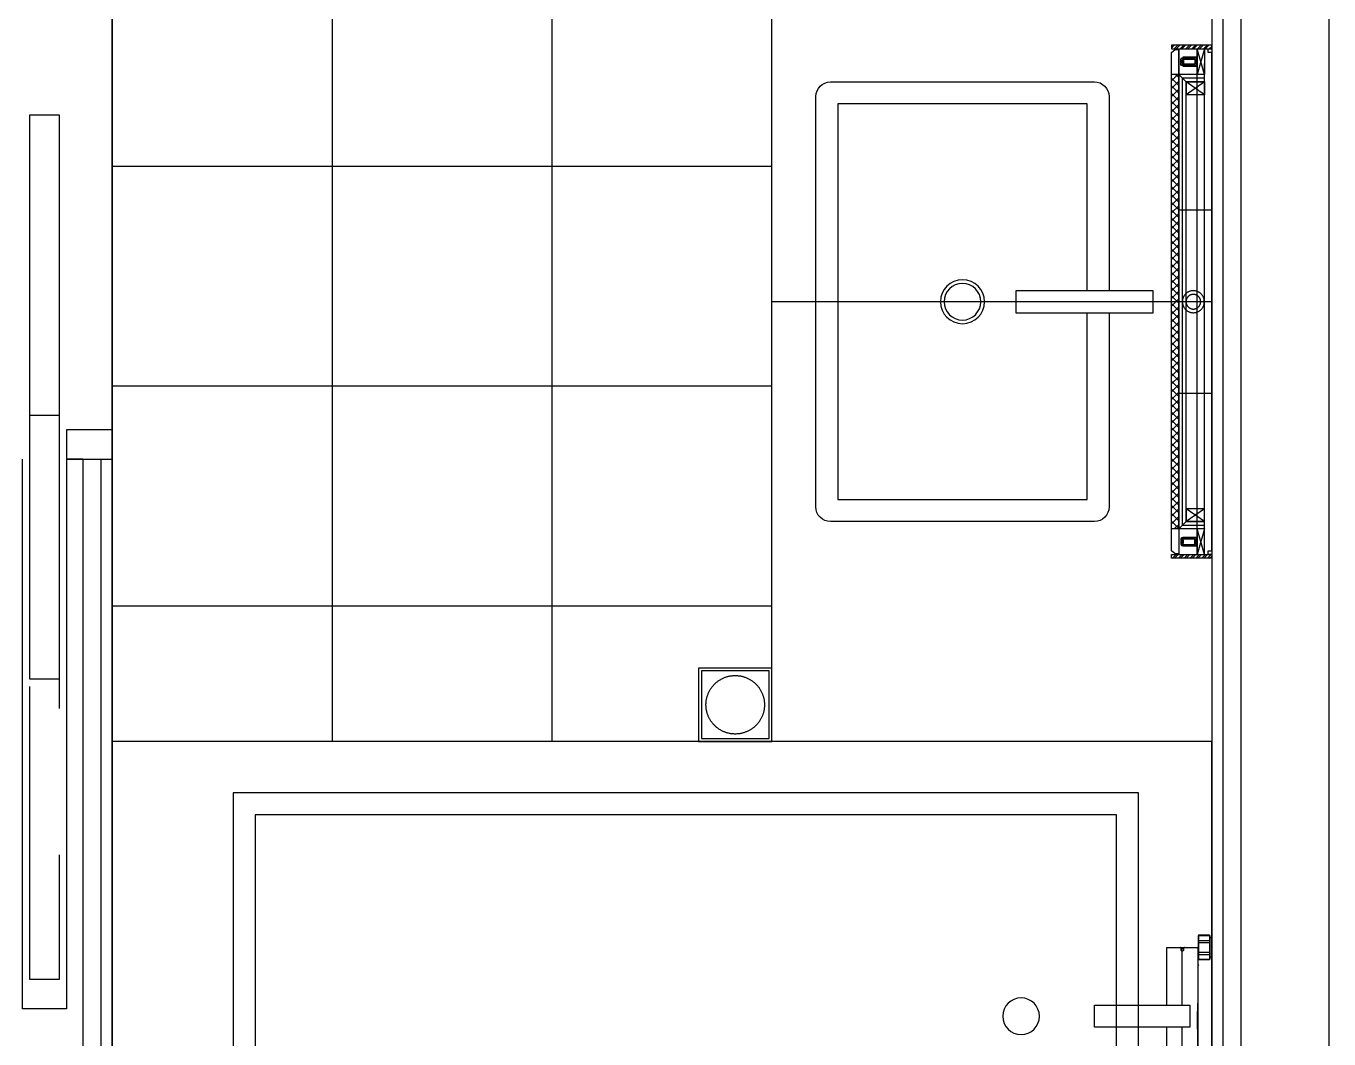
# Model space of a CAD drawing. Header units: millimetres. Extents: x 10000 to 302800, y 6800 to 229018.
# Drawn here: x 184251 to 186028, y 35861 to 37244 of the extents above; entities that cross this region are included whole.
import ezdxf

# ---------------------------------------------------------------- set-up
doc = ezdxf.new("R2010")
doc.units = ezdxf.units.MM
doc.header["$LTSCALE"] = 400
doc.header["$MEASUREMENT"] = 0
doc.linetypes.add('X-ROOM TYPE-SR-2Bay_2$0$HID', pattern=[1.5, 1, -0.5])
doc.linetypes.add('X-ROOM TYPE-SR-2Bay_2$0$HIDDEN', pattern=[0.375, 0.25, -0.125])
doc.layers.get('0').update_dxf_attribs({"linetype": 'CONTINUOUS'})
for name, color, linetype in [('A-TXT1', 3, 'CONTINUOUS'), ('X-ROOM TYPE-SR-2Bay_2$0$.WA_Built-in', 252, 'CONTINUOUS'), ('X-ROOM TYPE-SR-2Bay_2$0$.WA_Built-in_Lower', 252, 'CONTINUOUS'), ('X-ROOM TYPE-SR-2Bay_2$0$.WA_Floor-Fin', 252, 'CONTINUOUS'), ('X-ROOM TYPE-SR-2Bay_2$0$.WA_Framing', 252, 'CONTINUOUS'), ('X-ROOM TYPE-SR-2Bay_2$0$.WA_Light', 252, 'CONTINUOUS'), ('X-ROOM TYPE-SR-2Bay_2$0$.WA_M ETAL', 252, 'CONTINUOUS'), ('X-ROOM TYPE-SR-2Bay_2$0$.WA_Sani', 252, 'CONTINUOUS'), ('X-ROOM TYPE-SR-2Bay_2$0$.WA_Sani-Fix', 252, 'CONTINUOUS'), ('X-ROOM TYPE-SR-2Bay_2$0$.WA_SANIDRAIN', 252, 'CONTINUOUS'), ('X-ROOM TYPE-SR-2Bay_2$0$.WA_Wall-Finish', 252, 'CONTINUOUS'), ('X-ROOM TYPE-SR-2Bay_2$0$A-WALD', 7, 'CONTINUOUS'), ('X-ROOM TYPE-SR-2Bay_2$0$X-ROOM TYPE-SR-2bay_1$0$.WA_Sani-Fix', 252, 'CONTINUOUS'), ('X-ROOM TYPE-SR-2Bay_2$0$X-ROOM TYPE-SR-2bay_1$0$X-ROOM TYPE-SR-1.3+1.7Bay$0$__Door-bomba', 252, 'CONTINUOUS')]:
    doc.layers.add(name, color=color, linetype=linetype)

# ---------------------------------------------------------------- blocks, each defined once
blk = doc.blocks.new('X-ROOM TYPE-SR-2Bay_2$0$A$C1701355A')
at = {"layer": 'X-ROOM TYPE-SR-2Bay_2$0$.WA_Light', "linetype": 'X-ROOM TYPE-SR-2Bay_2$0$HIDDEN', "ltscale": 10}
for points in [[(-29.5, -5.6), (-12.1, 11.7), (-2.9, 2.5), (-20.4, -14.9), (-22.4, -14.3), (-28.5, -8.3), (-29.5, -5.6)], [(-18.1, -14.2), (-1, 2.9), (-11.8, 13.8), (-28.8, -3.2)], [(-27.3, -6.2), (-12, 9.1), (-5.8, 2.9), (-21.2, -12.3)], [(-29.5, -5.6), (-27.3, -6.2), (-21.2, -12.3), (-20.3, -14.8)], [(-16, -7.2), (-14.3, -8.9)], [(-8.7, 0), (-7.1, -1.7)]]:
    blk.add_lwpolyline(points, dxfattribs=at)
blk.add_lwpolyline([(-22.3, -11.2), (-26, -7.5), (-24.6, -6.1), (-20.9, -9.8)], close=True, dxfattribs=at)
blk = doc.blocks.new('X-ROOM TYPE-SR-2Bay_2$0$A$C61A5519C')
at = {"layer": 'X-ROOM TYPE-SR-2Bay_2$0$.WA_Light', "linetype": 'X-ROOM TYPE-SR-2Bay_2$0$HIDDEN', "ltscale": 10, "rotation": 44.99999999999411}
blk.add_blockref('X-ROOM TYPE-SR-2Bay_2$0$A$C1701355A', (6.3, 9.1), dxfattribs=at)
blk = doc.blocks.new('X-ROOM TYPE-SR-2Bay_2$0$mr')
at = {"layer": 'X-ROOM TYPE-SR-2Bay_2$0$.WA_M ETAL'}
h = blk.add_hatch(dxfattribs=at)
h.set_pattern_fill('ANSI32', color=256, scale=15, angle=-90)
h.set_pattern_definition([(315, (-23359.6275, 437694.648), (3.977475644, 3.977475644), []), (315, (-23359.6275, 437691.996), (3.977475644, 3.977475644), [])])
h.paths.add_polyline_path([(-55, 350), (-55, 345), (0, 345), (0, 350)])
h = blk.add_hatch(dxfattribs=at)
h.set_pattern_fill('NET', color=256, scale=60, angle=-45)
h.set_pattern_definition([(315, (2329112.2085, 3855536.917), (5.303300859, 5.303300859), []), (45, (2329112.2085, 3855536.917), (-5.303300859, 5.303300859), [])])
h.paths.add_polyline_path([(-45, 310), (-55, 310), (-55, -310), (-45, -310)])
h = blk.add_hatch(dxfattribs=at)
h.set_pattern_fill('ANSI32', color=256, scale=15, angle=-90)
h.set_pattern_definition([(315, (-23359.6275, 437574.648), (3.977475644, 3.977475644), []), (315, (-23359.6275, 437571.996), (3.977475644, 3.977475644), [])])
h.paths.add_polyline_path([(-55, -350), (-55, -345), (0, -345), (0, -350)])
at = {"layer": 'X-ROOM TYPE-SR-2Bay_2$0$.WA_Framing', "linetype": 'X-ROOM TYPE-SR-2Bay_2$0$HIDDEN', "ltscale": 20}
for p, q in [((-10, 345), (-20, 310)), ((-10, 310), (-20, 345)), ((-35, 300), (-35, 282.5)), ((-10, 300), (-35, 282.5)), ((-10, 282.5), (-35, 300)), ((-35, -300), (-35, -282.5)), ((-10, -300), (-35, -282.5)), ((-10, -282.5), (-35, -300)), ((-20, -345), (-20, -310)), ((-10, -345), (-20, -310)), ((-10, -310), (-20, -345))]:
    blk.add_line(p, q, dxfattribs=at)
at = {"layer": 'X-ROOM TYPE-SR-2Bay_2$0$.WA_Framing', "ltscale": 20}
for p, q in [((-35, 300), (-45, 310)), ((-40, 305), (-40, -305)), ((-40, 305), (-10, 305)), ((-35, -300), (-45, -310)), ((-10, -305), (-40, -305))]:
    blk.add_line(p, q, dxfattribs=at)
at = {"layer": 'X-ROOM TYPE-SR-2Bay_2$0$.WA_Framing', "linetype": 'X-ROOM TYPE-SR-2Bay_2$0$HIDDEN', "ltscale": 20}
for points in [[(-10, 345), (-10, 310), (-20, 310), (-20, 345)], [(-10, 300), (-10, 282.5), (-35, 282.5), (-35, 300)], [(-10, -300), (-10, -282.5), (-35, -282.5), (-35, -300)], [(-10, -345), (-10, -310), (-20, -310), (-20, -345)]]:
    blk.add_lwpolyline(points, close=True, dxfattribs=at)
at = {"layer": 'X-ROOM TYPE-SR-2Bay_2$0$.WA_M ETAL'}
for p, q in [((-45, 310), (-55, 310)), ((-45, -310), (-55, -310))]:
    blk.add_line(p, q, dxfattribs=at)
for points in [[(-55, 350), (-55, 345), (0, 345), (0, 350)], [(-50, 344), (-55, 340), (-55, -340), (-50, -344), (-45, -344), (-45, 344)], [(-55, -350), (-55, -345), (0, -345), (0, -350)]]:
    blk.add_lwpolyline(points, close=True, dxfattribs=at)
at = {"layer": 'X-ROOM TYPE-SR-2Bay_2$0$.WA_M ETAL', "linetype": 'X-ROOM TYPE-SR-2Bay_2$0$HIDDEN', "ltscale": 50}
for points in [[(-45, 125), (0, 125)], [(0, -125), (-45, -125)]]:
    blk.add_lwpolyline(points, dxfattribs=at)
at = {"layer": 'X-ROOM TYPE-SR-2Bay_2$0$.WA_Wall-Finish'}
for p, q in [((-20, 345), (-20, 310)), ((-20, 345), (-20, 310)), ((-10, 345), (-10, -325)), ((0, 340), (0, -340)), ((-10, 310), (-45, 310)), ((-45, 310), (-45, -344)), ((-10, 300), (-35, 300)), ((-35, 300), (-35, -300)), ((-10, -300), (-35, -300)), ((-10, -310), (-45, -310)), ((-20, -310), (-20, -345))]:
    blk.add_line(p, q, dxfattribs=at)
for points in [[(0, 345), (-5, 345), (-5, 340), (0, 340)], [(0, -340), (-5, -340), (-5, -345), (0, -345)]]:
    blk.add_lwpolyline(points, dxfattribs=at)
at = {"layer": 'X-ROOM TYPE-SR-2Bay_2$0$.WA_Built-in', "yscale": 0.7999999999999988, "rotation": 270}
for p, xscale, zscale in [((-28.4, 324.2), 0.7999999999999988, 0.7999999999999988), ((-28.4, -324.2), -0.7999999999999988, 0.7999999999999989)]:
    blk.add_blockref('X-ROOM TYPE-SR-2Bay_2$0$A$C61A5519C', p, dxfattribs=dict(at, xscale=xscale, zscale=zscale))
blk = doc.blocks.new('X-ROOM TYPE-SR-2Bay_2$0$A$C1CB516A0')
at = {"layer": 'X-ROOM TYPE-SR-2Bay_2$0$.WA_Built-in', "linetype": 'X-ROOM TYPE-SR-2Bay_2$0$HIDDEN', "ltscale": 50}
blk.add_lwpolyline([(13.5, 35, -0.000893), (14.5, 35), (695, 35)], format="xyb", dxfattribs=at)
at = {"layer": 'X-ROOM TYPE-SR-2Bay_2$0$.WA_M ETAL', "linetype": 'X-ROOM TYPE-SR-2Bay_2$0$HIDDEN', "ltscale": 25}
for radius in [15, 10]:
    blk.add_circle((350, 30), radius, dxfattribs=at)
at = {"layer": 'X-ROOM TYPE-SR-2Bay_2$0$.WA_Sani', "rotation": 90}
blk.add_blockref('X-ROOM TYPE-SR-2Bay_2$0$mr', (350, 55), dxfattribs=at)
blk = doc.blocks.new('X-ROOM TYPE-SR-2Bay_2$0$wash basin')
at = {"layer": 'X-ROOM TYPE-SR-2Bay_2$0$.WA_Sani-Fix', "ltscale": 250}
blk.add_lwpolyline([(-15, 332.9), (-15, 520), (15, 520), (15, 332.9)], close=True, dxfattribs=at)
blk.add_lwpolyline([(-15, 460), (-280, 460, 0.414213), (-300, 440), (-300, 80, 0.414214), (-280, 60), (280, 60, 0.414213), (300, 80), (300, 440, 0.414214), (280, 460), (15, 460)], format="xyb", dxfattribs=at)
blk.add_lwpolyline([(15, 430), (270, 430), (270, 90), (-270, 90), (-270, 430), (-15, 430)], dxfattribs=at)
for radius in [30, 25]:
    blk.add_circle((0, 260), radius, dxfattribs=at)
at = {"layer": 'X-ROOM TYPE-SR-2Bay_2$0$X-ROOM TYPE-SR-2bay_1$0$.WA_Sani-Fix', "ltscale": 250}
blk.add_line((0, 600), (0, 0), dxfattribs=at)
blk = doc.blocks.new('X-ROOM TYPE-SR-2Bay_2$0$X-ROOM TYPE-SR-2bay_1$0$A$Cb303d7f0')
at = {"layer": 'X-ROOM TYPE-SR-2Bay_2$0$.WA_Sani-Fix', "ltscale": 250}
for p, q in [((0.1, 482.1), (0, 482.1)), ((0, 482.1), (2.4, 482.1)), ((0, 482.1), (0, 482.1)), ((0.1, 455.8), (0.1, 482.1)), ((2.4, 484.9), (2.9, 485.4)), ((2.9, 485.3), (2.4, 484.8)), ((2.4, 484.9), (2.4, 453)), ((2.9, 485.4), (2.9, 452.5)), ((2.9, 485.4), (17.9, 485.4)), ((17.9, 485.3), (2.9, 485.3)), ((17.9, 485.4), (18.4, 484.9)), ((17.9, 485.4), (17.9, 452.5)), ((18.4, 484.8), (17.9, 485.3)), ((18.4, 484.9), (18.4, 453)), ((2.4, 478.1), (2.9, 478.5)), ((2.4, 475.6), (2.9, 475.7)), ((2.4, 462.3), (2.9, 462.2)), ((17.9, 478.5), (2.9, 478.5)), ((17.9, 475.7), (2.9, 475.7)), ((17.9, 462.2), (2.9, 462.2)), ((18.4, 478.1), (17.9, 478.5)), ((18.4, 475.6), (17.9, 475.7)), ((18.4, 462.3), (17.9, 462.2)), ((61.3, 469), (19.1, 469)), ((19.1, 469), (19.1, 468.5)), ((19.1, 469), (19.1, 468.5)), ((19.1, 468.6), (19.1, 468.6)), ((19.1, 468.5), (19.1, 281.5)), ((37.4, 469), (37.4, 469)), ((37.4, 469), (37.5, 468.9)), ((37.5, 468.9), (37.5, 469)), ((37.5, 468.9), (37.8, 468.9)), ((37.5, 468.9), (37.5, 468.9)), ((37.8, 468.9), (37.8, 468)), ((42.6, 468), (37.8, 468)), ((39.4, 469), (39.4, 468)), ((40.2, 467.2), (40.2, 468)), ((40.2, 390), (40.2, 463.8)), ((41, 469), (41, 468)), ((42.6, 468.9), (42.9, 468.9)), ((42.6, 468.9), (42.6, 468)), ((42.9, 469), (42.9, 469)), ((42.9, 469), (42.9, 468.9)), ((42.9, 468.9), (43, 468.9)), ((43, 468.9), (43, 469)), ((43, 469), (43, 469)), ((61.3, 469), (61.3, 468.5)), ((61.3, 469), (61.3, 468.5)), ((61.3, 390), (61.3, 468.5)), ((0.1, 455.8), (0, 455.7)), ((0, 455.7), (2.4, 455.7)), ((0, 455.7), (0, 455.7)), ((2.4, 459.7), (2.9, 459.3)), ((2.4, 453), (2.9, 452.5)), ((2.4, 453), (2.9, 452.5)), ((17.9, 459.3), (2.9, 459.3)), ((17.9, 452.5), (2.9, 452.5)), ((2.9, 452.5), (17.9, 452.5)), ((18.4, 459.7), (17.9, 459.3)), ((17.9, 452.5), (18.4, 453)), ((17.9, 452.5), (18.4, 453)), ((19.1, 445.6), (17.9, 444.4)), ((17.9, 444.4), (19.1, 443.2)), ((19.1, 458.5), (18.4, 458.5)), ((40.2, 286.2), (40.2, 360)), ((61.3, 281.5), (61.3, 360)), ((19.1, 304.8), (17.9, 303.6)), ((19.1, 302.4), (17.9, 303.6)), ((0.1, 294.2), (0, 294.3)), ((0, 294.3), (2.4, 294.3)), ((0, 294.3), (0, 294.3)), ((0.1, 294.2), (0.1, 267.9)), ((2.4, 297), (2.9, 297.5)), ((2.4, 297), (2.9, 297.5)), ((2.4, 265.1), (2.4, 297)), ((2.4, 290.3), (2.9, 290.7)), ((2.4, 287.7), (2.9, 287.8)), ((2.9, 264.6), (2.9, 297.5)), ((17.9, 297.5), (2.9, 297.5)), ((2.9, 297.5), (17.9, 297.5)), ((17.9, 290.7), (2.9, 290.7)), ((17.9, 287.8), (2.9, 287.8)), ((17.9, 264.6), (17.9, 297.5)), ((17.9, 297.5), (18.4, 297)), ((17.9, 297.5), (18.4, 297)), ((18.4, 290.3), (17.9, 290.7)), ((18.4, 287.7), (17.9, 287.8)), ((18.4, 265.1), (18.4, 297)), ((19.1, 291.5), (18.4, 291.5)), ((0.1, 267.9), (0, 267.9)), ((0, 267.9), (2.4, 267.9)), ((0, 267.9), (0, 267.9)), ((2.4, 274.4), (2.9, 274.3)), ((2.4, 271.9), (2.9, 271.5)), ((17.9, 274.3), (2.9, 274.3)), ((17.9, 271.5), (2.9, 271.5)), ((18.4, 274.4), (17.9, 274.3)), ((18.4, 271.9), (17.9, 271.5)), ((61.2, 281), (19.2, 281)), ((27.3, 281.2), (27.2, 281.2)), ((37.4, 281.1), (37.4, 281)), ((37.5, 281.1), (37.4, 281.1)), ((40.2, 281), (37.5, 281.1)), ((37.5, 281), (37.5, 281.1)), ((37.5, 281.1), (37.5, 281.1)), ((37.5, 281), (37.5, 281)), ((40.2, 281), (40.2, 282.7)), ((42.9, 281.1), (40.2, 281)), ((40.2, 281), (40.2, 281)), ((43, 281.1), (42.9, 281.1)), ((42.9, 281.1), (42.9, 281.1)), ((42.9, 281.1), (42.9, 281)), ((43, 281), (43, 281.1)), ((43, 281), (43, 281)), ((53.3, 281.2), (53.1, 281.2)), ((2.9, 264.7), (2.4, 265.2)), ((2.4, 265.1), (2.9, 264.6)), ((17.9, 264.7), (2.9, 264.7)), ((2.9, 264.6), (17.9, 264.6)), ((18.4, 265.2), (17.9, 264.7)), ((17.9, 264.6), (18.4, 265.1))]:
    blk.add_line(p, q, dxfattribs=at)
blk.add_lwpolyline([(1500.1, 0), (0.1, 0), (0.1, 750), (1500.1, 750), (1500.1, 0)], dxfattribs=at)
for points in [[(1335.1, 680), (1335.1, 75), (100.1, 75), (100.1, 680)], [(1305.1, 650), (1305.1, 105), (130.1, 105), (130.1, 650)], [(30, 360), (160, 360), (160, 390), (30, 390)]]:
    blk.add_lwpolyline(points, close=True, dxfattribs=at)
for centre, radius in [((40.2, 465.5), 1.3), ((260.1, 375), 25), ((40.2, 284.5), 1.3)]:
    blk.add_circle(centre, radius, dxfattribs=at)
for centre, start, end in [((59.3, 468.5), 0, 3.3367), ((21.1, 281.5), 180, 195.3918)]:
    blk.add_arc(centre, 2, start, end, dxfattribs=at)
for points, knots in [([(19.8, 469), (19.7, 469), (19.7, 469), (19.6, 469), (19.5, 469), (19.5, 468.9), (19.4, 468.9), (19.4, 468.9), (19.3, 468.9), (19.3, 468.9), (19.3, 468.9), (19.3, 468.8), (19.2, 468.8), (19.2, 468.8), (19.2, 468.8), (19.2, 468.8), (19.2, 468.8), (19.2, 468.8), (19.2, 468.8), (19.2, 468.7), (19.1, 468.7), (19.1, 468.7), (19.1, 468.7), (19.1, 468.7), (19.1, 468.7), (19.1, 468.6), (19.1, 468.6), (19.1, 468.6)], [0, 0, 0, 0, 0.0866325, 0.1633608, 0.2311611, 0.2909686, 0.3436484, 0.3899998, 0.4307608, 0.4666085, 0.4981597, 0.5259888, 0.5506554, 0.5726583, 0.5924328, 0.6103575, 0.6267612, 0.6419303, 0.6561173, 0.6695449, 0.6823696, 0.6946929, 0.7065976, 0.7294207, 0.7513152, 0.7726837, 0.793902, 0.793902, 0.793902, 0.793902]), ([(19.1, 468.6), (19.1, 468.6), (19.1, 468.6), (19.1, 468.5), (19.1, 468.5)], [0, 0, 0, 0, 0.0584614, 0.1164704, 0.1164704, 0.1164704, 0.1164704]), ([(19.1, 468.5), (19.1, 457.9), (19.1, 437.6), (19.1, 408.6), (19.2, 390.2), (19.4, 381.5)], [0, 0, 0, 0, 31.864203, 60.930077, 87.033705, 87.033705, 87.033705, 87.033705]), ([(37.4, 469), (36.2, 468.9), (33.8, 468.9), (30.4, 468.8), (27.3, 468.8), (24.6, 468.7), (22.4, 468.6), (20.7, 468.7), (19.7, 468.5), (19.3, 468.6), (19.2, 468.6)], [0, 0, 0, 0, 3.647384, 7.111085, 10.272064, 13.020797, 15.264549, 16.92805, 17.955406, 18.189779, 18.189779, 18.189779, 18.189779]), ([(37.8, 468.9), (37.8, 468.9), (37.8, 469), (37.8, 469), (37.8, 469)], [0, 0, 0, 0, 0.03296022, 0.06527932, 0.06527932, 0.06527932, 0.06527932]), ([(40.2, 467.2), (40, 467.2), (39.6, 467.2), (39.1, 466.8), (38.7, 466.4), (38.5, 465.8), (38.5, 465.2), (38.7, 464.6), (39.1, 464.2), (39.6, 463.8), (40, 463.8), (40.2, 463.8)], [0, 0, 0, 0, 0.596081, 1.192099, 1.787989, 2.383764, 2.979488, 3.575246, 4.171106, 4.767086, 5.363145, 5.363145, 5.363145, 5.363145]), ([(40.2, 463.8), (40.4, 463.8), (40.8, 463.8), (41.3, 464.2), (41.7, 464.6), (41.9, 465.2), (41.9, 465.8), (41.7, 466.4), (41.3, 466.8), (40.8, 467.2), (40.4, 467.2), (40.2, 467.2)], [0, 0, 0, 0, 0.596081, 1.192099, 1.787989, 2.383764, 2.979488, 3.575246, 4.171106, 4.767086, 5.363145, 5.363145, 5.363145, 5.363145]), ([(61.2, 468.6), (61.1, 468.6), (60.7, 468.5), (59.7, 468.7), (58.1, 468.6), (55.9, 468.7), (53.1, 468.8), (50, 468.8), (46.6, 468.9), (44.2, 468.9), (43, 469)], [0, 0, 0, 0, 0.234373, 1.261729, 2.92523, 5.168982, 7.917714, 11.078693, 14.542395, 18.189779, 18.189779, 18.189779, 18.189779]), ([(61, 468.9), (61, 468.9), (61, 468.9), (60.9, 469), (60.8, 469), (60.8, 469), (60.7, 469), (60.7, 469)], [0, 0, 0, 0, 0.0535902, 0.1145196, 0.1836841, 0.26205, 0.3506713, 0.3506713, 0.3506713, 0.3506713]), ([(61.3, 468.8), (61.3, 468.8), (61.3, 468.8), (61.2, 468.8), (61.2, 468.8), (61.2, 468.8), (61.2, 468.8), (61.2, 468.9), (61.1, 468.9), (61.1, 468.9), (61.1, 468.9), (61.1, 468.9)], [0, 0, 0, 0, 0.0170271, 0.0354713, 0.0556848, 0.0780702, 0.1030885, 0.1312662, 0.1631967, 0.1995095, 0.2408535, 0.2408535, 0.2408535, 0.2408535]), ([(61.2, 390), (61.2, 395.9), (61.3, 411.4), (61.3, 437.6), (61.3, 457.9), (61.3, 468.5)], [8.533766, 8.533766, 8.533766, 8.533766, 26.103627, 55.169502, 87.033706, 87.033706, 87.033706, 87.033706]), ([(61.3, 468.6), (61.3, 468.6), (61.3, 468.6), (61.3, 468.6), (61.3, 468.7), (61.3, 468.7), (61.3, 468.7), (61.3, 468.7), (61.3, 468.7), (61.3, 468.7), (61.3, 468.7), (61.3, 468.7), (61.3, 468.8), (61.3, 468.8), (61.3, 468.8)], [0, 0, 0, 0, 0.0138195, 0.0272366, 0.0404187, 0.0534882, 0.0665439, 0.079683, 0.0929976, 0.1065828, 0.1205432, 0.1349973, 0.150084, 0.166006, 0.166006, 0.166006, 0.166006]), ([(19.1, 381.3), (19.1, 381.4), (19.2, 381.4), (19.3, 381.4), (19.3, 381.5), (19.4, 381.5)], [0, 0, 0, 0, 0.0540681, 0.1539822, 0.3064699, 0.3064699, 0.3064699, 0.3064699]), ([(19.4, 368.5), (19.4, 369.9), (19.4, 372.6), (19.4, 377), (19.4, 379.9), (19.4, 381.5)], [0, 0, 0, 0, 3.972468, 8.356626, 12.934128, 12.934128, 12.934128, 12.934128]), ([(19.4, 368.5), (19.3, 368.5), (19.3, 368.6), (19.2, 368.6), (19.1, 368.6), (19.1, 368.7)], [0, 0, 0, 0, 0.1524879, 0.2524019, 0.30647, 0.30647, 0.30647, 0.30647]), ([(19.1, 281.5), (19.1, 292.1), (19.1, 312.4), (19.1, 341.4), (19.2, 359.8), (19.4, 368.5)], [0, 0, 0, 0, 31.839941, 60.917528, 87.033707, 87.033707, 87.033707, 87.033707]), ([(61.3, 281.5), (61.3, 292.1), (61.3, 312.4), (61.3, 338.6), (61.2, 354.1), (61.2, 360)], [0, 0, 0, 0, 31.864206, 60.930082, 78.499943, 78.499943, 78.499943, 78.499943]), ([(40.2, 282.7), (40, 282.7), (39.6, 282.8), (39.1, 283.1), (38.7, 283.6), (38.5, 284.2), (38.5, 284.8), (38.7, 285.3), (39.1, 285.8), (39.6, 286.1), (40, 286.2), (40.2, 286.2)], [0, 0, 0, 0, 0.596081, 1.192099, 1.787989, 2.383764, 2.979488, 3.575246, 4.171106, 4.767086, 5.363145, 5.363145, 5.363145, 5.363145]), ([(40.2, 286.2), (40.4, 286.2), (40.8, 286.1), (41.3, 285.8), (41.7, 285.3), (41.9, 284.8), (41.9, 284.2), (41.7, 283.6), (41.3, 283.1), (40.8, 282.8), (40.4, 282.7), (40.2, 282.7)], [0, 0, 0, 0, 0.596081, 1.192099, 1.787989, 2.383764, 2.979488, 3.575246, 4.171106, 4.767086, 5.363145, 5.363145, 5.363145, 5.363145]), ([(27.2, 281.2), (26.2, 281.2), (24.6, 281.3), (22.4, 281.4), (20.6, 281.3), (19.8, 281.5), (19.2, 281.4), (19.1, 281.5)], [0, 0, 0, 0, 2.748761, 4.992542, 6.65606, 7.683409, 8.042773, 8.042773, 8.042773, 8.042773]), ([(37.4, 281.1), (36.2, 281.1), (33.8, 281.1), (31.3, 281.1), (29.9, 281.2), (29.7, 281.2)], [0, 0, 0, 0, 3.647378, 7.111, 7.700546, 7.700546, 7.700546, 7.700546]), ([(50.7, 281.2), (50.5, 281.2), (49.2, 281.1), (46.6, 281.1), (44.2, 281.1), (43, 281.1)], [0, 0, 0, 0, 0.589545, 4.053167, 7.700546, 7.700546, 7.700546, 7.700546]), ([(61.3, 281.5), (61.3, 281.4), (60.6, 281.5), (59.8, 281.3), (58.1, 281.4), (55.9, 281.3), (54.2, 281.2), (53.3, 281.2)], [0, 0, 0, 0, 0.359364, 1.386712, 3.05023, 5.294011, 8.042772, 8.042772, 8.042772, 8.042772]), ([(61.2, 281), (61.3, 281.1), (61.3, 281.2), (61.3, 281.4), (61.3, 281.5)], [0, 0, 0, 0, 0.2684687, 0.5368718, 0.5368718, 0.5368718, 0.5368718])]:
    blk.add_open_spline(points, degree=3, knots=knots, dxfattribs=at)
for points in [[(19.2, 468.5), (19.1, 468.5), (19.1, 468.5), (19.1, 468.5)], [(19.2, 468.6), (19.2, 468.6), (19.2, 468.6), (19.2, 468.5)], [(42.6, 469), (42.6, 469), (42.6, 469), (42.6, 469)], [(42.6, 469), (42.6, 469), (42.6, 468.9), (42.6, 468.9)], [(61.1, 468.9), (61.1, 468.9), (61, 468.9), (61, 468.9)], [(61.3, 468.5), (61.3, 468.6), (61.2, 468.6), (61.2, 468.6)], [(61.3, 468.5), (61.3, 468.5), (61.3, 468.5), (61.3, 468.5)], [(29.7, 281.2), (28.9, 281.2), (28.1, 281.2), (27.3, 281.2)], [(53.1, 281.2), (52.3, 281.2), (51.5, 281.2), (50.7, 281.2)]]:
    blk.add_open_spline(points, degree=3, dxfattribs=at)
blk = doc.blocks.new('X-ROOM TYPE-SR-2Bay_2$0$A$C025413A3')
at = {"layer": 'X-ROOM TYPE-SR-2Bay_2$0$.WA_SANIDRAIN', "color": 8, "linetype": 'X-ROOM TYPE-SR-2Bay_2$0$HIDDEN', "ltscale": 100, "elevation": 0}
for points in [[(0, 0), (100, 0), (100, 100), (0, 100)], [(3.8, 3.8), (96.2, 3.8), (96.2, 96.1), (3.8, 96.1)]]:
    blk.add_lwpolyline(points, close=True, dxfattribs=at)
at = {"layer": 'X-ROOM TYPE-SR-2Bay_2$0$.WA_SANIDRAIN', "color": 8, "linetype": 'X-ROOM TYPE-SR-2Bay_2$0$HIDDEN', "ltscale": 100}
blk.add_circle((49.9, 50, 0), 39.9, dxfattribs=at)
blk = doc.blocks.new('X-ROOM TYPE-SR-2Bay_2')
at = {"linetype": 'X-ROOM TYPE-SR-2Bay_2$0$HID'}
blk.add_lwpolyline([(230521.3, 50206.1), (230521.3, 49436.1), (230481.3, 49436.1), (230481.3, 50206.1)], close=True, dxfattribs=at)
at = {"layer": 'X-ROOM TYPE-SR-2Bay_2$0$.WA_Built-in_Lower', "ltscale": 250}
blk.add_line((229508.8, 49881.1), (229508.8, 47911.1), dxfattribs=at)
at = {"layer": 'X-ROOM TYPE-SR-2Bay_2$0$.WA_Floor-Fin'}
for p, q in [((229808.8, 48535.7), (229808.8, 49881.1)), ((230108.8, 48531.4), (230108.8, 49881.1)), ((230408.8, 47911.1), (230408.8, 49881.1)), ((230408.8, 49696.1), (229508.8, 49696.1)), ((230408.8, 49456.1), (230408.8, 48736.1)), ((230408.8, 49396.1), (229508.8, 49396.1)), ((230408.8, 49096.1), (229508.8, 49096.1)), ((230408.8, 49096.1), (229508.8, 49096.1)), ((230408.8, 49096.1), (229508.8, 49096.1))]:
    blk.add_line(p, q, dxfattribs=at)
at = {"layer": 'X-ROOM TYPE-SR-2Bay_2$0$.WA_Wall-Finish'}
blk.add_lwpolyline([(230423.8, 48696.1), (230423.8, 47896.1), (228893.8, 47896.1), (228893.8, 50646.1), (230423.8, 50646.1), (230423.8, 49496.1)], dxfattribs=at)
at = {"layer": 'X-ROOM TYPE-SR-2Bay_2$0$.WA_Wall-Finish', "ltscale": 2}
blk.add_lwpolyline([(230408.8, 48696.1), (230408.8, 47911.1), (228908.8, 47911.1), (228908.8, 50631.1), (230408.8, 50631.1), (230408.8, 49496.1)], dxfattribs=at)
at = {"layer": 'X-ROOM TYPE-SR-2Bay_2$0$A-WALD'}
for p, q in [((228748.8, 47871.1), (228748.8, 51391.1)), ((228868.8, 47871.1), (228868.8, 50671.1)), ((230448.8, 49496.1), (230448.8, 50671.1)), ((230448.8, 49496.1), (230471.3, 49496.1))]:
    blk.add_line(p, q, dxfattribs=at)
blk.add_lwpolyline([(230471.3, 49496.1), (230471.3, 50246.1), (230531.3, 50246.1), (230531.3, 49496.1)], dxfattribs=at)
at = {"layer": 'X-ROOM TYPE-SR-2Bay_2$0$X-ROOM TYPE-SR-2bay_1$0$X-ROOM TYPE-SR-1.3+1.7Bay$0$__Door-bomba'}
blk.add_lwpolyline([(230521.3, 49796.1), (230521.3, 49026.1), (230481.3, 49026.1), (230481.3, 49796.1)], close=True, dxfattribs=at)
at = {"layer": 'X-ROOM TYPE-SR-2Bay_2$0$X-ROOM TYPE-SR-2bay_1$0$X-ROOM TYPE-SR-1.3+1.7Bay$0$__Door-bomba', "elevation": 0}
blk.add_lwpolyline([(230471.3, 49456.1), (230471.3, 49496.1), (230408.8, 49496.1), (230408.8, 49456.1)], close=True, dxfattribs=at)
at = {"layer": 'X-ROOM TYPE-SR-2Bay_2$0$.WA_Sani', "ltscale": 100, "xscale": -1, "rotation": 90}
blk.add_blockref('X-ROOM TYPE-SR-2Bay_2$0$A$C1CB516A0', (228963.8, 49631.1), dxfattribs=at)
at = {"layer": 'X-ROOM TYPE-SR-2Bay_2$0$.WA_Sani-Fix', "ltscale": 5, "rotation": 180}
blk.add_blockref('X-ROOM TYPE-SR-2Bay_2$0$A$C025413A3', (229608.7, 49881.1), dxfattribs=at)
at = {"layer": 'X-ROOM TYPE-SR-2Bay_2$0$.WA_Sani-Fix', "ltscale": 250, "xscale": -1, "rotation": 90}
blk.add_blockref('X-ROOM TYPE-SR-2Bay_2$0$wash basin', (229508.8, 49281.1), dxfattribs=at)
at = {"layer": 'X-ROOM TYPE-SR-2Bay_2$0$X-ROOM TYPE-SR-2bay_1$0$.WA_Sani-Fix', "ltscale": 250, "xscale": -1, "rotation": 180}
blk.add_blockref('X-ROOM TYPE-SR-2Bay_2$0$X-ROOM TYPE-SR-2bay_1$0$A$Cb303d7f0', (228908.7, 50631.1), dxfattribs=at)
blk = doc.blocks.new('X-INT-HOTEL-9F~20F')
at = {"rotation": 180}
blk.add_blockref('X-ROOM TYPE-SR-2Bay_2', (409997.6, 104542.3), dxfattribs=at)
blk = doc.blocks.new('X-BASE-9F')
blk.add_blockref('X-INT-HOTEL-9F~20F', (0, 0))

msp = doc.modelspace()

# ---------------------------------------------------------------- block references
at = {"layer": 'A-TXT1'}
msp.add_blockref('X-BASE-9F', (4779.3, -18393.7), dxfattribs=at)

doc.saveas('drawing.dxf')
